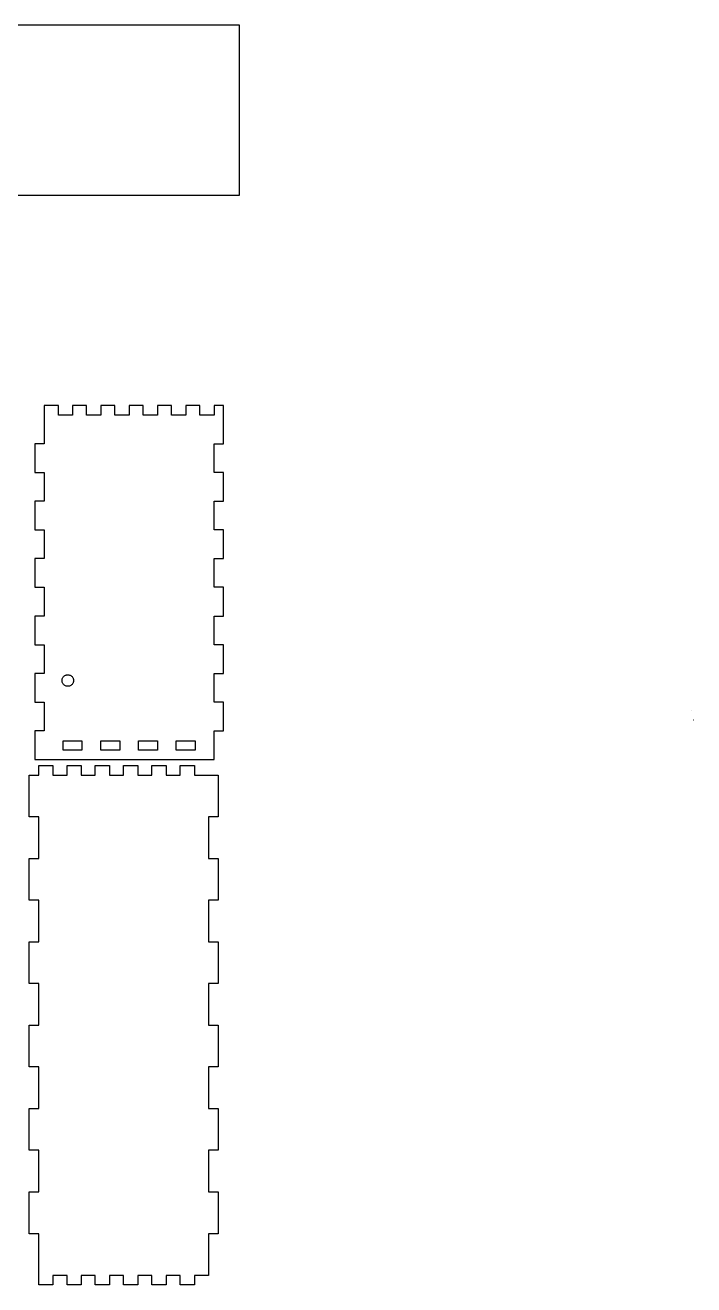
# Model space of a CAD drawing. Extents: x -116 to 1074, y 4 to 798.
# Drawn here: x 790 to 1074, y 5 to 538 of the extents above; entities that cross this region are included whole.
import ezdxf

# ---------------------------------------------------------------- set-up
doc = ezdxf.new("R2010")
doc.units = 0

msp = doc.modelspace()

# ---------------------------------------------------------------- linework, layer by layer
at = {"layer": 'Layer 1', "color": 7}
for points in [[(880.902168, 538.447285), (668.902671, 538.447285)], [(880.902168, 466.447464), (880.902168, 538.447285)], [(668.902671, 466.447464), (880.902168, 466.447464)], [(804.15053, 377.260273), (798.149793, 377.260273)], [(798.149793, 377.260273), (798.149793, 361.093612)], [(804.15053, 373.260286), (804.15053, 377.260273)], [(816.149354, 377.260273), (810.151265, 377.260273)], [(810.151265, 377.260273), (810.151265, 373.260286)], [(816.149354, 373.260286), (816.149354, 377.260273)], [(828.150823, 377.260273), (822.150088, 377.260273)], [(822.150088, 377.260273), (822.150088, 373.260286)], [(828.150823, 373.260286), (828.150823, 377.260273)], [(840.149646, 377.260273), (834.148911, 377.260273)], [(834.148911, 377.260273), (834.148911, 373.260286)], [(840.149646, 373.260286), (840.149646, 377.260273)], [(852.151117, 377.260273), (846.150383, 377.260273)], [(846.150383, 377.260273), (846.150383, 373.260286)], [(852.151117, 373.260286), (852.151117, 377.260273)], [(864.149941, 377.260273), (858.149206, 377.260273)], [(858.149206, 377.260273), (858.149206, 373.260286)], [(864.149941, 373.260286), (864.149941, 377.260273)], [(874.151165, 377.260273), (870.150675, 377.260273)], [(870.150675, 377.260273), (870.150675, 373.260286)], [(874.151165, 361.093612), (874.151165, 377.260273)], [(810.151265, 373.260286), (804.15053, 373.260286)], [(822.150088, 373.260286), (816.149354, 373.260286)], [(834.148911, 373.260286), (828.150823, 373.260286)], [(846.150383, 373.260286), (840.149646, 373.260286)], [(858.149206, 373.260286), (852.151117, 373.260286)], [(870.150675, 373.260286), (864.149941, 373.260286)], [(798.149793, 361.093612), (794.149304, 361.093612)], [(794.149304, 361.093612), (794.149304, 348.927043)], [(870.150675, 348.927043), (870.150675, 361.093612)], [(870.150675, 361.093612), (874.151165, 361.093612)], [(794.149304, 348.927043), (798.149793, 348.927043)], [(798.149793, 348.927043), (798.149793, 336.760313)], [(874.151165, 348.927043), (870.150675, 348.927043)], [(874.151165, 336.760313), (874.151165, 348.927043)], [(798.149793, 336.760313), (794.149304, 336.760313)], [(794.149304, 336.760313), (794.149304, 324.593744)], [(870.150675, 324.593744), (870.150675, 336.760313)], [(870.150675, 336.760313), (874.151165, 336.760313)], [(794.149304, 324.593744), (798.149793, 324.593744)], [(798.149793, 324.593744), (798.149793, 312.427175)], [(874.151165, 324.593744), (870.150675, 324.593744)], [(874.151165, 312.427175), (874.151165, 324.593744)], [(798.149793, 312.427175), (794.149304, 312.427175)], [(794.149304, 312.427175), (794.149304, 300.260342)], [(870.150675, 300.260342), (870.150675, 312.427175)], [(870.150675, 312.427175), (874.151165, 312.427175)], [(794.149304, 300.260342), (798.149793, 300.260342)], [(798.149793, 300.260342), (798.149793, 288.093773)], [(874.151165, 300.260342), (870.150675, 300.260342)], [(874.151165, 288.093773), (874.151165, 300.260342)], [(798.149793, 288.093773), (794.149304, 288.093773)], [(794.149304, 288.093773), (794.149304, 275.927201)], [(870.150675, 275.927201), (870.150675, 288.093773)], [(870.150675, 288.093773), (874.151165, 288.093773)], [(794.149304, 275.927201), (798.149793, 275.927201)], [(798.149793, 275.927201), (798.149793, 263.760633)], [(874.151165, 275.927201), (870.150675, 275.927201)], [(874.151165, 263.760633), (874.151165, 275.927201)], [(798.149793, 263.760633), (794.149304, 263.760633)], [(794.149304, 263.760633), (794.149304, 251.593535)], [(805.820047, 261.517501), (805.912651, 261.757477)], [(805.912651, 261.757477), (806.029067, 261.985548)], [(806.029067, 261.985548), (806.169296, 262.200654)], [(806.169296, 262.200654), (806.328046, 262.39962)], [(806.328046, 262.39962), (806.510608, 262.581653)], [(806.510608, 262.581653), (806.709043, 262.74252)], [(806.709043, 262.74252), (806.926001, 262.882484)], [(806.926001, 262.882484), (807.153542, 262.998636)], [(807.153542, 262.998636), (807.394313, 263.090446)], [(807.394313, 263.090446), (807.640375, 263.156592)], [(807.640375, 263.156592), (807.894375, 263.197603)], [(807.894375, 263.197603), (808.15102, 263.210567)], [(808.15102, 263.210567), (808.40502, 263.197603)], [(808.40502, 263.197603), (808.65902, 263.156592)], [(808.65902, 263.156592), (808.907725, 263.090446)], [(808.907725, 263.090446), (809.148495, 262.998636)], [(809.148495, 262.998636), (809.376037, 262.882484)], [(809.376037, 262.882484), (809.590349, 262.74252)], [(809.590349, 262.74252), (809.788786, 262.581653)], [(809.788786, 262.581653), (809.971349, 262.39962)], [(809.971349, 262.39962), (810.132744, 262.200654)], [(810.132744, 262.200654), (810.272973, 261.985548)], [(810.272973, 261.985548), (810.38939, 261.757477)], [(810.38939, 261.757477), (810.479348, 261.517501)], [(870.150675, 251.593535), (870.150675, 263.760633)], [(870.150675, 263.760633), (874.151165, 263.760633)], [(805.700984, 260.760531), (805.714213, 261.016645)], [(805.714213, 260.504679), (805.700984, 260.760531)], [(805.714213, 261.016645), (805.753901, 261.269586)], [(805.753901, 260.251474), (805.714213, 260.504679)], [(805.753901, 261.269586), (805.820047, 261.517501)], [(805.820047, 260.003559), (805.753901, 260.251474)], [(805.912651, 259.763582), (805.820047, 260.003559)], [(806.029067, 259.535512), (805.912651, 259.763582)], [(806.169296, 259.320671), (806.029067, 259.535512)], [(806.328046, 259.121707), (806.169296, 259.320671)], [(806.510608, 258.939674), (806.328046, 259.121707)], [(806.709043, 258.778543), (806.510608, 258.939674)], [(806.926001, 258.638576), (806.709043, 258.778543)], [(807.153542, 258.522691), (806.926001, 258.638576)], [(807.394313, 258.430616), (807.153542, 258.522691)], [(807.640375, 258.36447), (807.394313, 258.430616)], [(807.894375, 258.32346), (807.640375, 258.36447)], [(808.15102, 258.310495), (807.894375, 258.32346)], [(808.40502, 258.32346), (808.15102, 258.310495)], [(808.65902, 258.36447), (808.40502, 258.32346)], [(808.907725, 258.430616), (808.65902, 258.36447)], [(809.148495, 258.522691), (808.907725, 258.430616)], [(809.376037, 258.638576), (809.148495, 258.522691)], [(809.590349, 258.778543), (809.376037, 258.638576)], [(809.788786, 258.939674), (809.590349, 258.778543)], [(809.971349, 259.121707), (809.788786, 258.939674)], [(810.132744, 259.320671), (809.971349, 259.121707)], [(810.272973, 259.535512), (810.132744, 259.320671)], [(810.38939, 259.763582), (810.272973, 259.535512)], [(810.479348, 260.003559), (810.38939, 259.763582)], [(810.479348, 261.517501), (810.545494, 261.269586)], [(810.545494, 260.251474), (810.479348, 260.003559)], [(810.545494, 261.269586), (810.587827, 261.016645)], [(810.587827, 260.504679), (810.545494, 260.251474)], [(810.587827, 261.016645), (810.601056, 260.760531)], [(810.601056, 260.760531), (810.587827, 260.504679)], [(794.149304, 251.593535), (798.149793, 251.593535)], [(798.149793, 251.593535), (798.149793, 239.427495)], [(874.151165, 251.593535), (870.150675, 251.593535)], [(874.151165, 239.427495), (874.151165, 251.593535)], [(1072.5343, 247.8672), (1072.5243, 247.8642)], [(1072.5245, 247.86498), (1072.5245, 247.85498)], [(1072.5267, 247.85543), (1072.5367, 247.85843)], [(1072.5365, 247.85768), (1072.5365, 247.86768)], [(1073.5153, 243.97828), (1073.4183, 243.95608)], [(1073.5109, 243.99762), (1073.5109, 243.97832)], [(798.149793, 239.427495), (794.149304, 239.427495)], [(794.149304, 239.427495), (794.149304, 227.260662)], [(806.150775, 235.260583), (814.149109, 235.260583)], [(806.150775, 231.260622), (806.150775, 235.260583)], [(814.149109, 235.260583), (814.149109, 231.260622)], [(822.150088, 235.260583), (830.151067, 235.260583)], [(822.150088, 231.260622), (822.150088, 235.260583)], [(830.151067, 235.260583), (830.151067, 231.260622)], [(838.149401, 235.260583), (846.150383, 235.260583)], [(838.149401, 231.260622), (838.149401, 235.260583)], [(846.150383, 235.260583), (846.150383, 231.260622)], [(854.151362, 235.260583), (862.149696, 235.260583)], [(854.151362, 231.260622), (854.151362, 235.260583)], [(862.149696, 235.260583), (862.149696, 231.260622)], [(870.150675, 227.260662), (870.150675, 239.427495)], [(870.150675, 239.427495), (874.151165, 239.427495)], [(814.149109, 231.260622), (806.150775, 231.260622)], [(830.151067, 231.260622), (822.150088, 231.260622)], [(846.150383, 231.260622), (838.149401, 231.260622)], [(862.149696, 231.260622), (854.151362, 231.260622)], [(794.149304, 227.260662), (870.150675, 227.260662)], [(795.822068, 220.703442), (795.822068, 224.701287)], [(795.822068, 224.701287), (801.822008, 224.701287)], [(801.822008, 224.701287), (801.822008, 220.703442)], [(807.821949, 220.703442), (807.821949, 224.701287)], [(807.821949, 224.701287), (813.822154, 224.701287)], [(813.822154, 224.701287), (813.822154, 220.703442)], [(819.822097, 220.703442), (819.822097, 224.701287)], [(819.822097, 224.701287), (825.822038, 224.701287)], [(825.822038, 224.701287), (825.822038, 220.703442)], [(831.821979, 220.703442), (831.821979, 224.701287)], [(831.821979, 224.701287), (837.82192, 224.701287)], [(837.82192, 224.701287), (837.82192, 220.703442)], [(843.82194, 220.703442), (843.82194, 224.701287)], [(843.82194, 224.701287), (849.821933, 224.701287)], [(849.821933, 224.701287), (849.821933, 220.703442)], [(855.821927, 220.703442), (855.821927, 224.701287)], [(855.821927, 224.701287), (861.821894, 224.701287)], [(861.821894, 224.701287), (861.821894, 220.703442)], [(791.822107, 203.034612), (791.822107, 220.703442)], [(791.822107, 220.703442), (795.822068, 220.703442)], [(801.822008, 220.703442), (807.821949, 220.703442)], [(813.822154, 220.703442), (819.822097, 220.703442)], [(825.822038, 220.703442), (831.821979, 220.703442)], [(837.82192, 220.703442), (843.82194, 220.703442)], [(849.821933, 220.703442), (855.821927, 220.703442)], [(861.821894, 220.703442), (871.821878, 220.703442)], [(871.821878, 220.703442), (871.821878, 203.034612)], [(795.822068, 203.034612), (791.822107, 203.034612)], [(795.822068, 185.368428), (795.822068, 203.034612)], [(871.821878, 203.034612), (867.821891, 203.034612)], [(867.821891, 203.034612), (867.821891, 185.368428)], [(791.822107, 167.702242), (791.822107, 185.368428)], [(791.822107, 185.368428), (795.822068, 185.368428)], [(867.821891, 185.368428), (871.821878, 185.368428)], [(871.821878, 185.368428), (871.821878, 167.702242)], [(795.822068, 167.702242), (791.822107, 167.702242)], [(795.822068, 150.036057), (795.822068, 167.702242)], [(871.821878, 167.702242), (867.821891, 167.702242)], [(867.821891, 167.702242), (867.821891, 150.036057)], [(791.822107, 132.369873), (791.822107, 150.036057)], [(791.822107, 150.036057), (795.822068, 150.036057)], [(867.821891, 150.036057), (871.821878, 150.036057)], [(871.821878, 150.036057), (871.821878, 132.369873)], [(795.822068, 132.369873), (791.822107, 132.369873)], [(795.822068, 114.702894), (795.822068, 132.369873)], [(871.821878, 132.369873), (867.821891, 132.369873)], [(867.821891, 132.369873), (867.821891, 114.702894)], [(791.822107, 97.035917), (791.822107, 114.702894)], [(791.822107, 114.702894), (795.822068, 114.702894)], [(867.821891, 114.702894), (871.821878, 114.702894)], [(871.821878, 114.702894), (871.821878, 97.035917)], [(795.822068, 97.035917), (791.822107, 97.035917)], [(795.822068, 79.369996), (795.822068, 97.035917)], [(871.821878, 97.035917), (867.821891, 97.035917)], [(867.821891, 97.035917), (867.821891, 79.369996)], [(791.822107, 61.703019), (791.822107, 79.369996)], [(791.822107, 79.369996), (795.822068, 79.369996)], [(867.821891, 79.369996), (871.821878, 79.369996)], [(871.821878, 79.369996), (871.821878, 61.703019)], [(795.822068, 61.703019), (791.822107, 61.703019)], [(795.822068, 44.03604), (795.822068, 61.703019)], [(871.821878, 61.703019), (867.821891, 61.703019)], [(867.821891, 61.703019), (867.821891, 44.03604)], [(791.822107, 26.370118), (791.822107, 44.03604)], [(791.822107, 44.03604), (795.822068, 44.03604)], [(867.821891, 44.03604), (871.821878, 44.03604)], [(871.821878, 44.03604), (871.821878, 26.370118)], [(795.822068, 26.370118), (791.822107, 26.370118)], [(795.822068, 4.703181), (795.822068, 26.370118)], [(871.821878, 26.370118), (867.821891, 26.370118)], [(867.821891, 26.370118), (867.821891, 8.703142)], [(807.821949, 8.703142), (801.822008, 8.703142)], [(801.822008, 8.703142), (801.822008, 4.703181)], [(807.821949, 4.703181), (807.821949, 8.703142)], [(819.822097, 8.703142), (813.822154, 8.703142)], [(813.822154, 8.703142), (813.822154, 4.703181)], [(819.822097, 4.703181), (819.822097, 8.703142)], [(831.821979, 8.703142), (825.822038, 8.703142)], [(825.822038, 8.703142), (825.822038, 4.703181)], [(831.821979, 4.703181), (831.821979, 8.703142)], [(843.82194, 8.703142), (837.82192, 8.703142)], [(837.82192, 8.703142), (837.82192, 4.703181)], [(843.82194, 4.703181), (843.82194, 8.703142)], [(855.821927, 8.703142), (849.821933, 8.703142)], [(849.821933, 8.703142), (849.821933, 4.703181)], [(855.821927, 4.703181), (855.821927, 8.703142)], [(867.821891, 8.703142), (861.821894, 8.703142)], [(861.821894, 8.703142), (861.821894, 4.703181)], [(801.822008, 4.703181), (795.822068, 4.703181)], [(813.822154, 4.703181), (807.821949, 4.703181)], [(825.822038, 4.703181), (819.822097, 4.703181)], [(837.82192, 4.703181), (831.821979, 4.703181)], [(849.821933, 4.703181), (843.82194, 4.703181)], [(861.821894, 4.703181), (855.821927, 4.703181)]]:
    msp.add_lwpolyline(points, dxfattribs=at)

doc.saveas('drawing.dxf')
